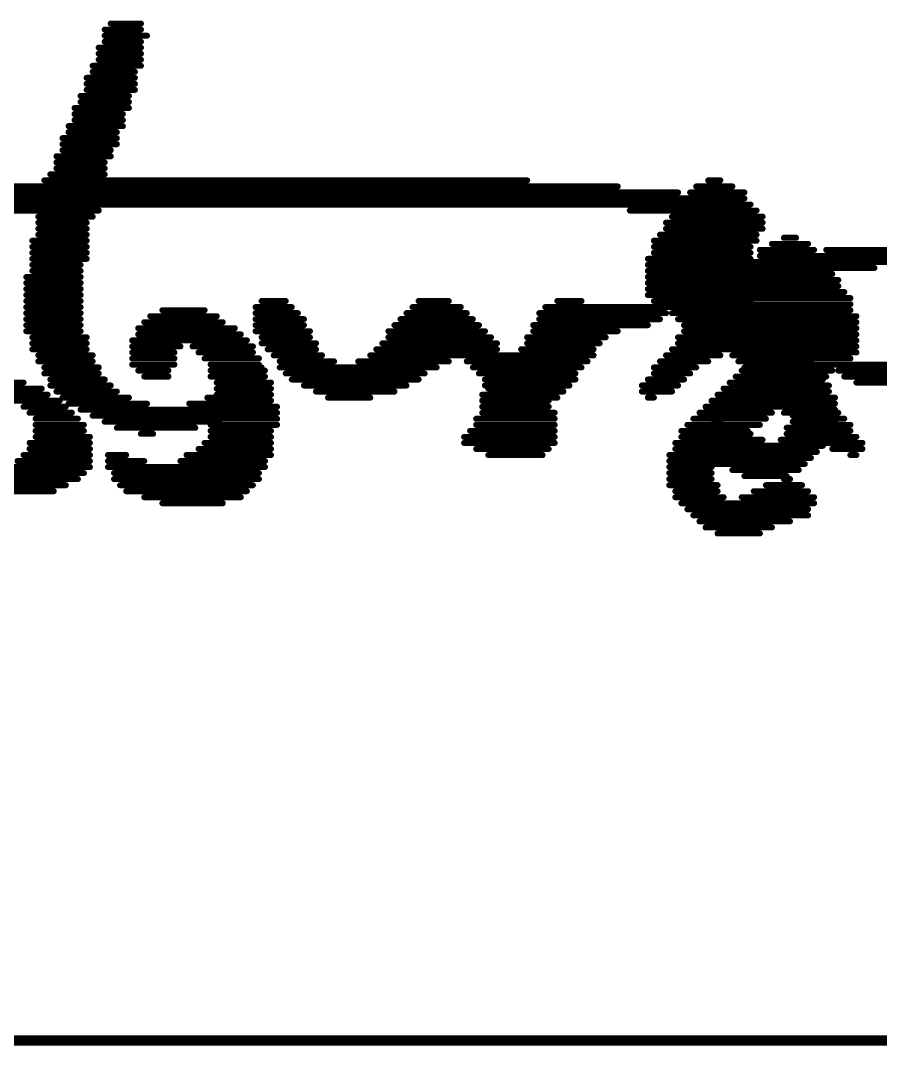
# Model space of a CAD drawing. Extents: x 407 to 769, y 688 to 804.
# Drawn here: x 495.75 to 506.6, y 689.54 to 702.49 of the extents above; entities that cross this region are included whole.
import ezdxf

# ---------------------------------------------------------------- set-up
doc = ezdxf.new("R2010")
doc.units = 0
doc.layers.get('0').update_dxf_attribs({"linetype": 'CONTINUOUS'})
for name, color, linetype in [('BOTTOMSOLDER', 6, 'CONTINUOUS'), ('KEEPOUTLAYER', 6, 'CONTINUOUS'), ('TOPSOLDER', 216, 'CONTINUOUS')]:
    doc.layers.add(name, color=color, linetype=linetype)

# ---------------------------------------------------------------- blocks, each defined once
blk = doc.blocks.new('__396')
at = {"layer": 'TOPSOLDER', "const_width": 0.0762}
for points in [[(-3.837, 2.214), (-3.38, 2.214)], [(-3.761, 2.29), (-3.38, 2.29)], [(-3.837, 2.137), (-3.303, 2.137)], [(-3.837, 2.061), (-3.38, 2.061)], [(-3.913, 1.985), (-3.38, 1.985)], [(-3.913, 1.909), (-3.38, 1.909)], [(-3.913, 1.833), (-3.38, 1.833)], [(-3.989, 1.756), (-3.38, 1.756)], [(-3.989, 1.68), (-3.456, 1.68)], [(-4.065, 1.604), (-3.456, 1.604)], [(-4.065, 1.528), (-3.456, 1.528)], [(-4.065, 1.452), (-3.456, 1.452)], [(-4.142, 1.375), (-3.532, 1.375)], [(-4.142, 1.299), (-3.532, 1.299)], [(-4.218, 1.223), (-3.532, 1.223)], [(-4.218, 1.147), (-3.608, 1.147)], [(-4.218, 1.071), (-3.608, 1.071)], [(-4.294, 0.994), (-3.608, 0.994)], [(-4.294, 0.918), (-3.684, 0.918)], [(-4.37, 0.842), (-3.684, 0.842)], [(-4.37, 0.766), (-3.684, 0.766)], [(-4.446, 0.613), (-3.761, 0.613)], [(-4.37, 0.69), (-3.761, 0.69)], [(-4.446, 0.537), (-3.837, 0.537)], [(-4.523, 0.385), (-3.837, 0.385)], [(-4.446, 0.461), (-3.837, 0.461)], [(-10.39, 0.232), (2.64, 0.232)], [(-4.599, 0.309), (1.497, 0.309)], [(3.631, 0.232), (4.088, 0.232)], [(3.783, 0.309), (3.936, 0.309)], [(-10.314, 0.156), (3.402, 0.156)], [(3.555, 0.156), (4.24, 0.156)], [(-10.009, 0.08), (4.24, 0.08)], [(-9.552, 0.004), (4.317, 0.004)], [(-8.79, -0.072), (-3.913, -0.072)], [(-4.675, -0.149), (-3.989, -0.149)], [(2.793, -0.072), (4.393, -0.072)], [(3.326, -0.149), (4.469, -0.149)], [(-4.675, -0.225), (-4.065, -0.225)], [(3.25, -0.225), (4.469, -0.225)], [(-4.675, -0.301), (-4.065, -0.301)], [(-4.675, -0.377), (-4.065, -0.377)], [(3.174, -0.377), (4.393, -0.377)], [(3.25, -0.301), (4.469, -0.301)], [(-4.751, -0.453), (-4.065, -0.453)], [(-4.751, -0.53), (-4.065, -0.53)], [(3.097, -0.453), (4.393, -0.453)], [(3.097, -0.53), (4.317, -0.53)], [(-4.751, -0.606), (-4.065, -0.606)], [(-4.751, -0.682), (-4.065, -0.682)], [(3.021, -0.682), (4.317, -0.682)], [(3.097, -0.606), (4.317, -0.606)], [(-4.751, -0.758), (-4.142, -0.758)], [(3.021, -0.758), (4.317, -0.758)], [(-4.827, -0.911), (-4.142, -0.911)], [(-4.751, -0.834), (-4.142, -0.834)], [(3.021, -0.834), (4.24, -0.834)], [(3.021, -0.911), (4.24, -0.911)], [(-4.827, -0.987), (-4.142, -0.987)], [(-4.827, -1.063), (-4.142, -1.063)], [(3.021, -0.987), (4.24, -0.987)], [(3.021, -1.063), (4.24, -1.063)], [(-4.827, -1.139), (-4.142, -1.139)], [(3.021, -1.139), (4.24, -1.139)], [(-4.827, -1.215), (-4.142, -1.215)], [(-4.827, -1.292), (-4.142, -1.292)], [(-1.932, -1.292), (-1.475, -1.292)], [(-1.856, -1.215), (-1.551, -1.215)], [(0.049, -1.292), (0.659, -1.292)], [(0.126, -1.215), (0.507, -1.215)], [(1.726, -1.292), (4.393, -1.292)], [(1.878, -1.215), (2.183, -1.215)], [(3.097, -1.215), (4.317, -1.215)], [(-4.827, -1.368), (-4.142, -1.368)], [(-4.827, -1.444), (-4.142, -1.444)], [(-1.932, -1.368), (-1.398, -1.368)], [(-1.932, -1.444), (-1.322, -1.444)], [(-0.103, -1.444), (0.811, -1.444)], [(-0.027, -1.368), (0.735, -1.368)], [(1.65, -1.368), (3.25, -1.368)], [(1.65, -1.444), (3.174, -1.444)], [(3.326, -1.368), (4.469, -1.368)], [(3.402, -1.444), (4.545, -1.444)], [(-4.827, -1.52), (-4.142, -1.52)], [(-1.932, -1.52), (-1.322, -1.52)], [(-0.179, -1.52), (0.888, -1.52)], [(1.573, -1.52), (3.021, -1.52)], [(3.478, -1.52), (4.621, -1.52)], [(-4.827, -1.596), (-4.142, -1.596)], [(-4.751, -1.673), (-4.065, -1.673)], [(-1.932, -1.596), (-1.246, -1.596)], [(-1.856, -1.673), (-1.246, -1.673)], [(-0.255, -1.596), (0.964, -1.596)], [(-0.255, -1.673), (1.04, -1.673)], [(1.497, -1.673), (2.488, -1.673)], [(1.573, -1.596), (2.64, -1.596)], [(3.402, -1.673), (4.774, -1.673)], [(3.478, -1.596), (4.698, -1.596)], [(-4.751, -1.749), (-4.065, -1.749)], [(-4.751, -1.825), (-4.065, -1.825)], [(-1.856, -1.749), (-1.17, -1.749)], [(-1.779, -1.825), (-1.17, -1.825)], [(-0.408, -1.825), (1.116, -1.825)], [(-0.332, -1.749), (1.116, -1.749)], [(1.421, -1.825), (2.335, -1.825)], [(1.497, -1.749), (2.412, -1.749)], [(3.326, -1.825), (4.926, -1.825)], [(3.402, -1.749), (4.85, -1.749)], [(-4.675, -1.901), (-3.989, -1.901)], [(-4.675, -1.977), (-3.989, -1.977)], [(-1.703, -1.901), (-1.094, -1.901)], [(-1.627, -1.977), (-0.941, -1.977)], [(-0.636, -1.977), (0.507, -1.977)], [(-0.484, -1.901), (2.335, -1.901)], [(0.735, -1.977), (2.259, -1.977)], [(3.174, -1.977), (3.783, -1.977)], [(3.25, -1.901), (3.936, -1.901)], [(4.088, -1.901), (5.002, -1.901)], [(4.164, -1.977), (5.079, -1.977)], [(-4.599, -2.054), (-3.913, -2.054)], [(-2.008, -2.054), (-1.856, -2.054)], [(-1.627, -2.054), (0.354, -2.054)], [(0.811, -2.054), (2.183, -2.054)], [(3.097, -2.054), (3.631, -2.054)], [(4.24, -2.054), (5.155, -2.054)], [(-4.599, -2.13), (-3.913, -2.13)], [(-4.523, -2.206), (-3.837, -2.206)], [(-2.16, -2.206), (-1.856, -2.206)], [(-2.084, -2.13), (-1.856, -2.13)], [(-1.551, -2.13), (0.202, -2.13)], [(-1.475, -2.206), (0.126, -2.206)], [(0.888, -2.13), (2.107, -2.13)], [(0.964, -2.206), (2.107, -2.206)], [(3.021, -2.206), (3.478, -2.206)], [(3.097, -2.13), (3.555, -2.13)], [(4.393, -2.13), (5.231, -2.13)], [(4.469, -2.206), (5.231, -2.206)], [(-4.523, -2.282), (-3.761, -2.282)], [(-4.446, -2.358), (-3.684, -2.358)], [(-2.389, -2.358), (-1.932, -2.358)], [(-2.237, -2.282), (-1.856, -2.282)], [(-1.322, -2.282), (-0.027, -2.282)], [(-1.17, -2.358), (-0.179, -2.358)], [(0.964, -2.282), (2.031, -2.282)], [(1.04, -2.358), (1.954, -2.358)], [(2.945, -2.282), (3.402, -2.282)], [(2.945, -2.358), (3.326, -2.358)], [(4.545, -2.282), (5.307, -2.282)], [(4.698, -2.358), (5.307, -2.358)], [(-4.37, -2.435), (-3.532, -2.435)], [(-2.541, -2.435), (-1.932, -2.435)], [(-1.017, -2.435), (-0.484, -2.435)], [(1.116, -2.435), (1.878, -2.435)], [(3.021, -2.435), (3.097, -2.435)], [(4.774, -2.435), (5.383, -2.435)], [(-4.294, -2.511), (-3.303, -2.511)], [(-4.142, -2.587), (-2.16, -2.587)], [(-2.77, -2.511), (-2.008, -2.511)], [(1.269, -2.511), (1.726, -2.511)], [(4.85, -2.511), (5.383, -2.511)], [(4.85, -2.587), (5.383, -2.587)], [(-3.989, -2.663), (-2.237, -2.663)], [(-3.837, -2.739), (-2.389, -2.739)], [(3.859, -2.739), (3.936, -2.739)], [(4.85, -2.663), (5.383, -2.663)], [(4.85, -2.739), (5.383, -2.739)], [(-3.684, -2.816), (-2.694, -2.816)], [(3.707, -2.816), (4.164, -2.816)], [(4.774, -2.816), (5.383, -2.816)], [(-3.38, -2.892), (-3.227, -2.892)], [(3.555, -2.968), (4.469, -2.968)], [(3.631, -2.892), (4.317, -2.892)], [(4.698, -2.968), (5.307, -2.968)], [(4.774, -2.892), (5.307, -2.892)], [(3.555, -3.044), (5.231, -3.044)], [(3.631, -3.12), (5.155, -3.12)], [(3.631, -3.197), (5.079, -3.197)], [(3.859, -3.273), (5.002, -3.273)], [(4.088, -3.349), (4.926, -3.349)], [(4.24, -3.425), (4.774, -3.425)]]:
    blk.add_lwpolyline(points, dxfattribs=at)
at = {"layer": 'TOPSOLDER', "const_width": 0.0381}
for points in [[(-3.856, 2.214, 1), (-3.818, 2.214, 1)], [(-3.78, 2.29, 1), (-3.742, 2.29, 1)], [(-3.399, 2.29, 1), (-3.361, 2.29, 1)], [(-3.399, 2.214, 1), (-3.361, 2.214, 1)], [(-3.856, 2.137, 1), (-3.818, 2.137, 1)], [(-3.856, 2.061, 1), (-3.818, 2.061, 1)], [(-3.399, 2.061, 1), (-3.361, 2.061, 1)], [(-3.322, 2.137, 1), (-3.284, 2.137, 1)], [(-3.932, 1.985, 1), (-3.894, 1.985, 1)], [(-3.932, 1.909, 1), (-3.894, 1.909, 1)], [(-3.399, 1.985, 1), (-3.361, 1.985, 1)], [(-3.399, 1.909, 1), (-3.361, 1.909, 1)], [(-3.932, 1.833, 1), (-3.894, 1.833, 1)], [(-3.399, 1.833, 1), (-3.361, 1.833, 1)], [(-4.008, 1.756, 1), (-3.97, 1.756, 1)], [(-4.008, 1.68, 1), (-3.97, 1.68, 1)], [(-3.475, 1.68, 1), (-3.437, 1.68, 1)], [(-3.399, 1.756, 1), (-3.361, 1.756, 1)], [(-4.084, 1.604, 1), (-4.046, 1.604, 1)], [(-4.084, 1.528, 1), (-4.046, 1.528, 1)], [(-3.475, 1.604, 1), (-3.437, 1.604, 1)], [(-3.475, 1.528, 1), (-3.437, 1.528, 1)], [(-4.084, 1.452, 1), (-4.046, 1.452, 1)], [(-3.475, 1.452, 1), (-3.437, 1.452, 1)], [(-4.161, 1.375, 1), (-4.123, 1.375, 1)], [(-4.161, 1.299, 1), (-4.123, 1.299, 1)], [(-3.551, 1.375, 1), (-3.513, 1.375, 1)], [(-3.551, 1.299, 1), (-3.513, 1.299, 1)], [(-4.237, 1.223, 1), (-4.199, 1.223, 1)], [(-4.237, 1.147, 1), (-4.199, 1.147, 1)], [(-3.627, 1.147, 1), (-3.589, 1.147, 1)], [(-3.551, 1.223, 1), (-3.513, 1.223, 1)], [(-4.237, 1.071, 1), (-4.199, 1.071, 1)], [(-3.627, 1.071, 1), (-3.589, 1.071, 1)], [(-4.313, 0.994, 1), (-4.275, 0.994, 1)], [(-4.313, 0.918, 1), (-4.275, 0.918, 1)], [(-3.703, 0.918, 1), (-3.665, 0.918, 1)], [(-3.627, 0.994, 1), (-3.589, 0.994, 1)], [(-4.389, 0.842, 1), (-4.351, 0.842, 1)], [(-4.389, 0.766, 1), (-4.351, 0.766, 1)], [(-3.703, 0.842, 1), (-3.665, 0.842, 1)], [(-3.703, 0.766, 1), (-3.665, 0.766, 1)], [(-4.465, 0.613, 1), (-4.427, 0.613, 1)], [(-4.389, 0.69, 1), (-4.351, 0.69, 1)], [(-3.78, 0.69, 1), (-3.742, 0.69, 1)], [(-3.78, 0.613, 1), (-3.742, 0.613, 1)], [(-4.465, 0.537, 1), (-4.427, 0.537, 1)], [(-3.856, 0.537, 1), (-3.818, 0.537, 1)], [(-4.542, 0.385, 1), (-4.504, 0.385, 1)], [(-4.465, 0.461, 1), (-4.427, 0.461, 1)], [(-3.856, 0.461, 1), (-3.818, 0.461, 1)], [(-3.856, 0.385, 1), (-3.818, 0.385, 1)], [(-4.618, 0.309, 1), (-4.58, 0.309, 1)], [(1.478, 0.309, 1), (1.516, 0.309, 1)], [(2.621, 0.232, 1), (2.659, 0.232, 1)], [(3.612, 0.232, 1), (3.65, 0.232, 1)], [(3.764, 0.309, 1), (3.802, 0.309, 1)], [(3.917, 0.309, 1), (3.955, 0.309, 1)], [(4.069, 0.232, 1), (4.107, 0.232, 1)], [(3.383, 0.156, 1), (3.421, 0.156, 1)], [(3.536, 0.156, 1), (3.574, 0.156, 1)], [(4.221, 0.156, 1), (4.259, 0.156, 1)], [(4.221, 0.08, 1), (4.259, 0.08, 1)], [(4.298, 0.004, 1), (4.336, 0.004, 1)], [(-4.694, -0.149, 1), (-4.656, -0.149, 1)], [(-4.008, -0.149, 1), (-3.97, -0.149, 1)], [(-3.932, -0.072, 1), (-3.894, -0.072, 1)], [(2.774, -0.072, 1), (2.812, -0.072, 1)], [(3.307, -0.149, 1), (3.345, -0.149, 1)], [(4.374, -0.072, 1), (4.412, -0.072, 1)], [(4.45, -0.149, 1), (4.488, -0.149, 1)], [(-4.694, -0.225, 1), (-4.656, -0.225, 1)], [(-4.084, -0.225, 1), (-4.046, -0.225, 1)], [(3.231, -0.225, 1), (3.269, -0.225, 1)], [(4.45, -0.225, 1), (4.488, -0.225, 1)], [(-4.694, -0.301, 1), (-4.656, -0.301, 1)], [(-4.694, -0.377, 1), (-4.656, -0.377, 1)], [(-4.084, -0.301, 1), (-4.046, -0.301, 1)], [(-4.084, -0.377, 1), (-4.046, -0.377, 1)], [(3.155, -0.377, 1), (3.193, -0.377, 1)], [(3.231, -0.301, 1), (3.269, -0.301, 1)], [(4.374, -0.377, 1), (4.412, -0.377, 1)], [(4.45, -0.301, 1), (4.488, -0.301, 1)], [(-4.77, -0.453, 1), (-4.732, -0.453, 1)], [(-4.77, -0.53, 1), (-4.732, -0.53, 1)], [(-4.084, -0.453, 1), (-4.046, -0.453, 1)], [(-4.084, -0.53, 1), (-4.046, -0.53, 1)], [(3.078, -0.453, 1), (3.116, -0.453, 1)], [(3.078, -0.53, 1), (3.116, -0.53, 1)], [(4.298, -0.53, 1), (4.336, -0.53, 1)], [(4.374, -0.453, 1), (4.412, -0.453, 1)], [(-4.77, -0.606, 1), (-4.732, -0.606, 1)], [(-4.77, -0.682, 1), (-4.732, -0.682, 1)], [(-4.084, -0.606, 1), (-4.046, -0.606, 1)], [(-4.084, -0.682, 1), (-4.046, -0.682, 1)], [(3.002, -0.682, 1), (3.04, -0.682, 1)], [(3.078, -0.606, 1), (3.116, -0.606, 1)], [(4.298, -0.606, 1), (4.336, -0.606, 1)], [(4.298, -0.682, 1), (4.336, -0.682, 1)], [(-4.77, -0.758, 1), (-4.732, -0.758, 1)], [(-4.161, -0.758, 1), (-4.123, -0.758, 1)], [(3.002, -0.758, 1), (3.04, -0.758, 1)], [(4.298, -0.758, 1), (4.336, -0.758, 1)], [(-4.846, -0.911, 1), (-4.808, -0.911, 1)], [(-4.77, -0.834, 1), (-4.732, -0.834, 1)], [(-4.161, -0.834, 1), (-4.123, -0.834, 1)], [(-4.161, -0.911, 1), (-4.123, -0.911, 1)], [(3.002, -0.834, 1), (3.04, -0.834, 1)], [(3.002, -0.911, 1), (3.04, -0.911, 1)], [(4.221, -0.834, 1), (4.259, -0.834, 1)], [(4.221, -0.911, 1), (4.259, -0.911, 1)], [(-4.846, -0.987, 1), (-4.808, -0.987, 1)], [(-4.846, -1.063, 1), (-4.808, -1.063, 1)], [(-4.161, -0.987, 1), (-4.123, -0.987, 1)], [(-4.161, -1.063, 1), (-4.123, -1.063, 1)], [(3.002, -0.987, 1), (3.04, -0.987, 1)], [(3.002, -1.063, 1), (3.04, -1.063, 1)], [(4.221, -0.987, 1), (4.259, -0.987, 1)], [(4.221, -1.063, 1), (4.259, -1.063, 1)], [(-4.846, -1.139, 1), (-4.808, -1.139, 1)], [(-4.161, -1.139, 1), (-4.123, -1.139, 1)], [(3.002, -1.139, 1), (3.04, -1.139, 1)], [(4.221, -1.139, 1), (4.259, -1.139, 1)], [(-4.846, -1.215, 1), (-4.808, -1.215, 1)], [(-4.846, -1.292, 1), (-4.808, -1.292, 1)], [(-4.161, -1.215, 1), (-4.123, -1.215, 1)], [(-4.161, -1.292, 1), (-4.123, -1.292, 1)], [(-1.951, -1.292, 1), (-1.913, -1.292, 1)], [(-1.875, -1.215, 1), (-1.837, -1.215, 1)], [(-1.57, -1.215, 1), (-1.532, -1.215, 1)], [(-1.494, -1.292, 1), (-1.456, -1.292, 1)], [(0.03, -1.292, 1), (0.068, -1.292, 1)], [(0.107, -1.215, 1), (0.145, -1.215, 1)], [(0.488, -1.215, 1), (0.526, -1.215, 1)], [(0.64, -1.292, 1), (0.678, -1.292, 1)], [(1.707, -1.292, 1), (1.745, -1.292, 1)], [(1.859, -1.215, 1), (1.897, -1.215, 1)], [(2.164, -1.215, 1), (2.202, -1.215, 1)], [(3.078, -1.215, 1), (3.116, -1.215, 1)], [(4.298, -1.215, 1), (4.336, -1.215, 1)], [(4.374, -1.292, 1), (4.412, -1.292, 1)], [(-4.846, -1.368, 1), (-4.808, -1.368, 1)], [(-4.846, -1.444, 1), (-4.808, -1.444, 1)], [(-4.161, -1.368, 1), (-4.123, -1.368, 1)], [(-4.161, -1.444, 1), (-4.123, -1.444, 1)], [(-1.951, -1.368, 1), (-1.913, -1.368, 1)], [(-1.951, -1.444, 1), (-1.913, -1.444, 1)], [(-1.417, -1.368, 1), (-1.379, -1.368, 1)], [(-1.341, -1.444, 1), (-1.303, -1.444, 1)], [(-0.122, -1.444, 1), (-0.084, -1.444, 1)], [(-0.046, -1.368, 1), (-0.008, -1.368, 1)], [(0.716, -1.368, 1), (0.754, -1.368, 1)], [(0.792, -1.444, 1), (0.83, -1.444, 1)], [(1.631, -1.368, 1), (1.669, -1.368, 1)], [(1.631, -1.444, 1), (1.669, -1.444, 1)], [(3.155, -1.444, 1), (3.193, -1.444, 1)], [(3.231, -1.368, 1), (3.269, -1.368, 1)], [(3.307, -1.368, 1), (3.345, -1.368, 1)], [(3.383, -1.444, 1), (3.421, -1.444, 1)], [(4.45, -1.368, 1), (4.488, -1.368, 1)], [(4.526, -1.444, 1), (4.564, -1.444, 1)], [(-4.846, -1.52, 1), (-4.808, -1.52, 1)], [(-4.161, -1.52, 1), (-4.123, -1.52, 1)], [(-1.951, -1.52, 1), (-1.913, -1.52, 1)], [(-1.341, -1.52, 1), (-1.303, -1.52, 1)], [(-0.198, -1.52, 1), (-0.16, -1.52, 1)], [(0.869, -1.52, 1), (0.907, -1.52, 1)], [(1.554, -1.52, 1), (1.592, -1.52, 1)], [(3.002, -1.52, 1), (3.04, -1.52, 1)], [(3.459, -1.52, 1), (3.497, -1.52, 1)], [(4.602, -1.52, 1), (4.64, -1.52, 1)], [(-4.846, -1.596, 1), (-4.808, -1.596, 1)], [(-4.77, -1.673, 1), (-4.732, -1.673, 1)], [(-4.161, -1.596, 1), (-4.123, -1.596, 1)], [(-4.084, -1.673, 1), (-4.046, -1.673, 1)], [(-1.951, -1.596, 1), (-1.913, -1.596, 1)], [(-1.875, -1.673, 1), (-1.837, -1.673, 1)], [(-1.265, -1.596, 1), (-1.227, -1.596, 1)], [(-1.265, -1.673, 1), (-1.227, -1.673, 1)], [(-0.274, -1.596, 1), (-0.236, -1.596, 1)], [(-0.274, -1.673, 1), (-0.236, -1.673, 1)], [(0.945, -1.596, 1), (0.983, -1.596, 1)], [(1.021, -1.673, 1), (1.059, -1.673, 1)], [(1.478, -1.673, 1), (1.516, -1.673, 1)], [(1.554, -1.596, 1), (1.592, -1.596, 1)], [(2.469, -1.673, 1), (2.507, -1.673, 1)], [(2.621, -1.596, 1), (2.659, -1.596, 1)], [(3.383, -1.673, 1), (3.421, -1.673, 1)], [(3.459, -1.596, 1), (3.497, -1.596, 1)], [(4.679, -1.596, 1), (4.717, -1.596, 1)], [(4.755, -1.673, 1), (4.793, -1.673, 1)], [(-4.77, -1.749, 1), (-4.732, -1.749, 1)], [(-4.77, -1.825, 1), (-4.732, -1.825, 1)], [(-4.084, -1.749, 1), (-4.046, -1.749, 1)], [(-4.084, -1.825, 1), (-4.046, -1.825, 1)], [(-1.875, -1.749, 1), (-1.837, -1.749, 1)], [(-1.798, -1.825, 1), (-1.76, -1.825, 1)], [(-1.189, -1.749, 1), (-1.151, -1.749, 1)], [(-1.189, -1.825, 1), (-1.151, -1.825, 1)], [(-0.427, -1.825, 1), (-0.389, -1.825, 1)], [(-0.351, -1.749, 1), (-0.313, -1.749, 1)], [(1.097, -1.749, 1), (1.135, -1.749, 1)], [(1.097, -1.825, 1), (1.135, -1.825, 1)], [(1.402, -1.825, 1), (1.44, -1.825, 1)], [(1.478, -1.749, 1), (1.516, -1.749, 1)], [(2.316, -1.825, 1), (2.354, -1.825, 1)], [(2.393, -1.749, 1), (2.431, -1.749, 1)], [(3.307, -1.825, 1), (3.345, -1.825, 1)], [(3.383, -1.749, 1), (3.421, -1.749, 1)], [(4.831, -1.749, 1), (4.869, -1.749, 1)], [(4.907, -1.825, 1), (4.945, -1.825, 1)], [(-4.694, -1.901, 1), (-4.656, -1.901, 1)], [(-4.694, -1.977, 1), (-4.656, -1.977, 1)], [(-4.008, -1.901, 1), (-3.97, -1.901, 1)], [(-4.008, -1.977, 1), (-3.97, -1.977, 1)], [(-1.722, -1.901, 1), (-1.684, -1.901, 1)], [(-1.646, -1.977, 1), (-1.608, -1.977, 1)], [(-1.113, -1.901, 1), (-1.075, -1.901, 1)], [(-0.96, -1.977, 1), (-0.922, -1.977, 1)], [(-0.655, -1.977, 1), (-0.617, -1.977, 1)], [(-0.503, -1.901, 1), (-0.465, -1.901, 1)], [(0.488, -1.977, 1), (0.526, -1.977, 1)], [(0.716, -1.977, 1), (0.754, -1.977, 1)], [(2.24, -1.977, 1), (2.278, -1.977, 1)], [(2.316, -1.901, 1), (2.354, -1.901, 1)], [(3.155, -1.977, 1), (3.193, -1.977, 1)], [(3.231, -1.901, 1), (3.269, -1.901, 1)], [(3.764, -1.977, 1), (3.802, -1.977, 1)], [(3.917, -1.901, 1), (3.955, -1.901, 1)], [(4.069, -1.901, 1), (4.107, -1.901, 1)], [(4.145, -1.977, 1), (4.183, -1.977, 1)], [(4.983, -1.901, 1), (5.021, -1.901, 1)], [(5.06, -1.977, 1), (5.098, -1.977, 1)], [(-4.618, -2.054, 1), (-4.58, -2.054, 1)], [(-3.932, -2.054, 1), (-3.894, -2.054, 1)], [(-2.027, -2.054, 1), (-1.989, -2.054, 1)], [(-1.875, -2.054, 1), (-1.837, -2.054, 1)], [(-1.646, -2.054, 1), (-1.608, -2.054, 1)], [(0.335, -2.054, 1), (0.373, -2.054, 1)], [(0.792, -2.054, 1), (0.83, -2.054, 1)], [(2.164, -2.054, 1), (2.202, -2.054, 1)], [(3.078, -2.054, 1), (3.116, -2.054, 1)], [(3.612, -2.054, 1), (3.65, -2.054, 1)], [(4.221, -2.054, 1), (4.259, -2.054, 1)], [(5.136, -2.054, 1), (5.174, -2.054, 1)], [(-4.618, -2.13, 1), (-4.58, -2.13, 1)], [(-4.542, -2.206, 1), (-4.504, -2.206, 1)], [(-3.932, -2.13, 1), (-3.894, -2.13, 1)], [(-3.856, -2.206, 1), (-3.818, -2.206, 1)], [(-2.179, -2.206, 1), (-2.141, -2.206, 1)], [(-2.103, -2.13, 1), (-2.065, -2.13, 1)], [(-1.875, -2.13, 1), (-1.837, -2.13, 1)], [(-1.875, -2.206, 1), (-1.837, -2.206, 1)], [(-1.57, -2.13, 1), (-1.532, -2.13, 1)], [(-1.494, -2.206, 1), (-1.456, -2.206, 1)], [(0.107, -2.206, 1), (0.145, -2.206, 1)], [(0.183, -2.13, 1), (0.221, -2.13, 1)], [(0.869, -2.13, 1), (0.907, -2.13, 1)], [(0.945, -2.206, 1), (0.983, -2.206, 1)], [(2.088, -2.13, 1), (2.126, -2.13, 1)], [(2.088, -2.206, 1), (2.126, -2.206, 1)], [(3.002, -2.206, 1), (3.04, -2.206, 1)], [(3.078, -2.13, 1), (3.116, -2.13, 1)], [(3.459, -2.206, 1), (3.497, -2.206, 1)], [(3.536, -2.13, 1), (3.574, -2.13, 1)], [(4.374, -2.13, 1), (4.412, -2.13, 1)], [(4.45, -2.206, 1), (4.488, -2.206, 1)], [(5.212, -2.13, 1), (5.25, -2.13, 1)], [(5.212, -2.206, 1), (5.25, -2.206, 1)], [(-4.542, -2.282, 1), (-4.504, -2.282, 1)], [(-4.465, -2.358, 1), (-4.427, -2.358, 1)], [(-3.78, -2.282, 1), (-3.742, -2.282, 1)], [(-3.703, -2.358, 1), (-3.665, -2.358, 1)], [(-2.408, -2.358, 1), (-2.37, -2.358, 1)], [(-2.256, -2.282, 1), (-2.218, -2.282, 1)], [(-1.951, -2.358, 1), (-1.913, -2.358, 1)], [(-1.875, -2.282, 1), (-1.837, -2.282, 1)], [(-1.341, -2.282, 1), (-1.303, -2.282, 1)], [(-1.189, -2.358, 1), (-1.151, -2.358, 1)], [(-0.198, -2.358, 1), (-0.16, -2.358, 1)], [(-0.046, -2.282, 1), (-0.008, -2.282, 1)], [(0.945, -2.282, 1), (0.983, -2.282, 1)], [(1.021, -2.358, 1), (1.059, -2.358, 1)], [(1.935, -2.358, 1), (1.973, -2.358, 1)], [(2.012, -2.282, 1), (2.05, -2.282, 1)], [(2.926, -2.282, 1), (2.964, -2.282, 1)], [(2.926, -2.358, 1), (2.964, -2.358, 1)], [(3.307, -2.358, 1), (3.345, -2.358, 1)], [(3.383, -2.282, 1), (3.421, -2.282, 1)], [(4.526, -2.282, 1), (4.564, -2.282, 1)], [(4.679, -2.358, 1), (4.717, -2.358, 1)], [(5.288, -2.282, 1), (5.326, -2.282, 1)], [(5.288, -2.358, 1), (5.326, -2.358, 1)], [(-4.389, -2.435, 1), (-4.351, -2.435, 1)], [(-3.551, -2.435, 1), (-3.513, -2.435, 1)], [(-2.56, -2.435, 1), (-2.522, -2.435, 1)], [(-1.951, -2.435, 1), (-1.913, -2.435, 1)], [(-1.036, -2.435, 1), (-0.998, -2.435, 1)], [(-0.503, -2.435, 1), (-0.465, -2.435, 1)], [(1.097, -2.435, 1), (1.135, -2.435, 1)], [(1.859, -2.435, 1), (1.897, -2.435, 1)], [(3.002, -2.435, 1), (3.04, -2.435, 1)], [(3.078, -2.435, 1), (3.116, -2.435, 1)], [(4.755, -2.435, 1), (4.793, -2.435, 1)], [(5.364, -2.435, 1), (5.402, -2.435, 1)], [(-4.313, -2.511, 1), (-4.275, -2.511, 1)], [(-4.161, -2.587, 1), (-4.123, -2.587, 1)], [(-3.322, -2.511, 1), (-3.284, -2.511, 1)], [(-2.789, -2.511, 1), (-2.751, -2.511, 1)], [(-2.179, -2.587, 1), (-2.141, -2.587, 1)], [(-2.027, -2.511, 1), (-1.989, -2.511, 1)], [(1.25, -2.511, 1), (1.288, -2.511, 1)], [(1.707, -2.511, 1), (1.745, -2.511, 1)], [(4.831, -2.511, 1), (4.869, -2.511, 1)], [(4.831, -2.587, 1), (4.869, -2.587, 1)], [(5.364, -2.511, 1), (5.402, -2.511, 1)], [(5.364, -2.587, 1), (5.402, -2.587, 1)], [(-4.008, -2.663, 1), (-3.97, -2.663, 1)], [(-3.856, -2.739, 1), (-3.818, -2.739, 1)], [(-2.408, -2.739, 1), (-2.37, -2.739, 1)], [(-2.256, -2.663, 1), (-2.218, -2.663, 1)], [(3.84, -2.739, 1), (3.878, -2.739, 1)], [(3.917, -2.739, 1), (3.955, -2.739, 1)], [(4.831, -2.663, 1), (4.869, -2.663, 1)], [(4.831, -2.739, 1), (4.869, -2.739, 1)], [(5.364, -2.663, 1), (5.402, -2.663, 1)], [(5.364, -2.739, 1), (5.402, -2.739, 1)], [(-3.703, -2.816, 1), (-3.665, -2.816, 1)], [(-2.713, -2.816, 1), (-2.675, -2.816, 1)], [(3.688, -2.816, 1), (3.726, -2.816, 1)], [(4.145, -2.816, 1), (4.183, -2.816, 1)], [(4.755, -2.816, 1), (4.793, -2.816, 1)], [(5.364, -2.816, 1), (5.402, -2.816, 1)], [(-3.399, -2.892, 1), (-3.361, -2.892, 1)], [(-3.246, -2.892, 1), (-3.208, -2.892, 1)], [(3.536, -2.968, 1), (3.574, -2.968, 1)], [(3.612, -2.892, 1), (3.65, -2.892, 1)], [(4.298, -2.892, 1), (4.336, -2.892, 1)], [(4.45, -2.968, 1), (4.488, -2.968, 1)], [(4.679, -2.968, 1), (4.717, -2.968, 1)], [(4.755, -2.892, 1), (4.793, -2.892, 1)], [(5.288, -2.892, 1), (5.326, -2.892, 1)], [(5.288, -2.968, 1), (5.326, -2.968, 1)], [(3.536, -3.044, 1), (3.574, -3.044, 1)], [(3.612, -3.12, 1), (3.65, -3.12, 1)], [(5.136, -3.12, 1), (5.174, -3.12, 1)], [(5.212, -3.044, 1), (5.25, -3.044, 1)], [(3.612, -3.197, 1), (3.65, -3.197, 1)], [(3.84, -3.273, 1), (3.878, -3.273, 1)], [(4.983, -3.273, 1), (5.021, -3.273, 1)], [(5.06, -3.197, 1), (5.098, -3.197, 1)], [(4.069, -3.349, 1), (4.107, -3.349, 1)], [(4.907, -3.349, 1), (4.945, -3.349, 1)], [(4.221, -3.425, 1), (4.259, -3.425, 1)], [(4.755, -3.425, 1), (4.793, -3.425, 1)]]:
    blk.add_lwpolyline(points, format="xyb", close=True, dxfattribs=at)
blk = doc.blocks.new('__B_397')
at = {"layer": 'BOTTOMSOLDER', "const_width": 0.0762}
for points in [[(4.926, 3.349), (4.088, 3.349)], [(4.774, 3.425), (4.24, 3.425)], [(5.002, 3.273), (3.859, 3.273)], [(5.079, 3.197), (3.631, 3.197)], [(5.155, 3.12), (3.631, 3.12)], [(5.231, 3.044), (3.555, 3.044)], [(4.469, 2.968), (3.555, 2.968)], [(5.307, 2.968), (4.698, 2.968)], [(12.013, 2.968), (10.794, 2.968)], [(11.784, 3.044), (11.022, 3.044)], [(4.317, 2.892), (3.631, 2.892)], [(4.164, 2.816), (3.707, 2.816)], [(5.307, 2.892), (4.774, 2.892)], [(5.383, 2.816), (4.774, 2.816)], [(12.318, 2.816), (10.641, 2.816)], [(12.241, 2.892), (10.717, 2.892)], [(14.07, 2.816), (13.003, 2.816)], [(13.765, 2.892), (13.156, 2.892)], [(3.936, 2.739), (3.859, 2.739)], [(5.383, 2.739), (4.85, 2.739)], [(12.394, 2.739), (10.565, 2.739)], [(14.223, 2.739), (12.851, 2.739)], [(5.383, 2.663), (4.85, 2.663)], [(5.383, 2.587), (4.85, 2.587)], [(12.47, 2.587), (10.489, 2.587)], [(12.394, 2.663), (10.565, 2.663)], [(14.527, 2.587), (12.699, 2.587)], [(14.375, 2.663), (12.775, 2.663)], [(3.097, 2.435), (3.021, 2.435)], [(5.383, 2.435), (4.774, 2.435)], [(5.383, 2.511), (4.85, 2.511)], [(7.669, 2.435), (6.984, 2.435)], [(11.479, 2.435), (10.413, 2.435)], [(11.556, 2.511), (10.489, 2.511)], [(12.47, 2.511), (12.013, 2.511)], [(12.47, 2.435), (12.241, 2.435)], [(13.613, 2.511), (12.699, 2.511)], [(13.537, 2.435), (12.699, 2.435)], [(3.326, 2.358), (2.945, 2.358)], [(5.307, 2.358), (4.698, 2.358)], [(7.822, 2.358), (6.907, 2.358)], [(11.327, 2.358), (10.413, 2.358)], [(13.461, 2.358), (12.699, 2.358)], [(3.402, 2.282), (2.945, 2.282)], [(3.478, 2.206), (3.021, 2.206)], [(5.231, 2.206), (4.469, 2.206)], [(5.307, 2.282), (4.545, 2.282)], [(7.974, 2.282), (6.831, 2.282)], [(7.974, 2.206), (6.831, 2.206)], [(11.251, 2.282), (10.413, 2.282)], [(11.175, 2.206), (10.413, 2.206)], [(13.461, 2.282), (12.699, 2.282)], [(13.384, 2.206), (12.699, 2.206)], [(3.555, 2.13), (3.097, 2.13)], [(3.631, 2.054), (3.097, 2.054)], [(5.155, 2.054), (4.24, 2.054)], [(5.231, 2.13), (4.393, 2.13)], [(7.898, 2.13), (6.831, 2.13)], [(7.822, 2.054), (6.831, 2.054)], [(11.175, 2.054), (10.336, 2.054)], [(11.175, 2.13), (10.413, 2.13)], [(13.384, 2.13), (12.775, 2.13)], [(13.384, 2.054), (12.775, 2.054)], [(3.783, 1.977), (3.174, 1.977)], [(5.079, 1.977), (4.164, 1.977)], [(7.822, 1.977), (6.831, 1.977)], [(11.098, 1.977), (10.336, 1.977)], [(13.384, 1.977), (12.851, 1.977)], [(3.936, 1.901), (3.25, 1.901)], [(4.926, 1.825), (3.326, 1.825)], [(5.002, 1.901), (4.088, 1.901)], [(7.746, 1.901), (6.831, 1.901)], [(7.746, 1.825), (6.907, 1.825)], [(11.098, 1.901), (10.336, 1.901)], [(11.098, 1.825), (10.336, 1.825)], [(13.461, 1.901), (12.927, 1.901)], [(13.537, 1.825), (13.003, 1.825)], [(4.85, 1.749), (3.402, 1.749)], [(4.774, 1.673), (3.402, 1.673)], [(7.746, 1.749), (6.907, 1.749)], [(7.746, 1.673), (6.984, 1.673)], [(11.098, 1.749), (10.413, 1.749)], [(11.098, 1.673), (10.413, 1.673)], [(14.985, 1.749), (13.08, 1.749)], [(14.908, 1.673), (13.232, 1.673)], [(3.021, 1.52), (1.573, 1.52)], [(4.698, 1.596), (3.478, 1.596)], [(4.621, 1.52), (3.478, 1.52)], [(7.669, 1.596), (7.06, 1.596)], [(7.669, 1.52), (7.06, 1.52)], [(11.098, 1.596), (10.413, 1.596)], [(11.098, 1.52), (10.413, 1.52)], [(14.908, 1.596), (13.308, 1.596)], [(14.832, 1.52), (13.537, 1.52)], [(3.174, 1.444), (1.65, 1.444)], [(4.545, 1.444), (3.402, 1.444)], [(7.669, 1.444), (7.212, 1.444)], [(11.175, 1.444), (10.489, 1.444)], [(12.013, 1.444), (11.708, 1.444)], [(3.25, 1.368), (1.65, 1.368)], [(4.393, 1.292), (1.726, 1.292)], [(4.469, 1.368), (3.326, 1.368)], [(7.669, 1.368), (7.288, 1.368)], [(7.593, 1.292), (7.517, 1.292)], [(11.175, 1.368), (10.489, 1.368)], [(11.175, 1.292), (10.565, 1.292)], [(12.165, 1.292), (11.632, 1.292)], [(12.089, 1.368), (11.708, 1.368)], [(4.24, 1.139), (3.021, 1.139)], [(4.317, 1.215), (3.097, 1.215)], [(11.251, 1.215), (10.565, 1.215)], [(11.327, 1.139), (10.641, 1.139)], [(12.165, 1.215), (11.632, 1.215)], [(12.165, 1.139), (11.632, 1.139)], [(4.24, 1.063), (3.021, 1.063)], [(11.403, 1.063), (10.641, 1.063)], [(12.165, 1.063), (11.556, 1.063)], [(4.24, 0.987), (3.021, 0.987)], [(4.24, 0.911), (3.021, 0.911)], [(12.165, 0.987), (10.717, 0.987)], [(12.089, 0.911), (10.794, 0.911)], [(4.24, 0.834), (3.021, 0.834)], [(4.317, 0.758), (3.021, 0.758)], [(12.089, 0.834), (10.87, 0.834)], [(12.013, 0.758), (11.022, 0.758)], [(4.317, 0.682), (3.021, 0.682)], [(11.937, 0.682), (11.098, 0.682)], [(4.317, 0.606), (3.097, 0.606)], [(4.317, 0.53), (3.097, 0.53)], [(11.784, 0.606), (11.251, 0.606)], [(4.393, 0.453), (3.097, 0.453)], [(4.393, 0.377), (3.174, 0.377)], [(4.469, 0.301), (3.25, 0.301)], [(4.469, 0.225), (3.25, 0.225)], [(4.469, 0.149), (3.326, 0.149)], [(4.317, -0.004), (-9.552, -0.004)], [(4.393, 0.072), (2.793, 0.072)], [(3.402, -0.156), (-10.314, -0.156)], [(4.24, -0.08), (-10.009, -0.08)], [(4.24, -0.156), (3.555, -0.156)], [(4.088, -0.232), (3.631, -0.232)], [(3.936, -0.309), (3.783, -0.309)]]:
    blk.add_lwpolyline(points, dxfattribs=at)
at = {"layer": 'BOTTOMSOLDER', "const_width": 0.0381}
for points in [[(4.069, 3.349, 1), (4.107, 3.349, 1)], [(4.221, 3.425, 1), (4.259, 3.425, 1)], [(4.755, 3.425, 1), (4.793, 3.425, 1)], [(4.907, 3.349, 1), (4.945, 3.349, 1)], [(3.84, 3.273, 1), (3.878, 3.273, 1)], [(4.983, 3.273, 1), (5.021, 3.273, 1)], [(3.612, 3.197, 1), (3.65, 3.197, 1)], [(3.612, 3.12, 1), (3.65, 3.12, 1)], [(5.06, 3.197, 1), (5.098, 3.197, 1)], [(5.136, 3.12, 1), (5.174, 3.12, 1)], [(3.536, 3.044, 1), (3.574, 3.044, 1)], [(3.536, 2.968, 1), (3.574, 2.968, 1)], [(4.45, 2.968, 1), (4.488, 2.968, 1)], [(4.679, 2.968, 1), (4.717, 2.968, 1)], [(5.212, 3.044, 1), (5.25, 3.044, 1)], [(5.288, 2.968, 1), (5.326, 2.968, 1)], [(10.775, 2.968, 1), (10.813, 2.968, 1)], [(11.003, 3.044, 1), (11.041, 3.044, 1)], [(11.765, 3.044, 1), (11.803, 3.044, 1)], [(11.994, 2.968, 1), (12.032, 2.968, 1)], [(3.612, 2.892, 1), (3.65, 2.892, 1)], [(3.688, 2.816, 1), (3.726, 2.816, 1)], [(4.145, 2.816, 1), (4.183, 2.816, 1)], [(4.298, 2.892, 1), (4.336, 2.892, 1)], [(4.755, 2.892, 1), (4.793, 2.892, 1)], [(4.755, 2.816, 1), (4.793, 2.816, 1)], [(5.288, 2.892, 1), (5.326, 2.892, 1)], [(5.364, 2.816, 1), (5.402, 2.816, 1)], [(10.622, 2.816, 1), (10.66, 2.816, 1)], [(10.698, 2.892, 1), (10.736, 2.892, 1)], [(12.222, 2.892, 1), (12.26, 2.892, 1)], [(12.299, 2.816, 1), (12.337, 2.816, 1)], [(12.984, 2.816, 1), (13.022, 2.816, 1)], [(13.137, 2.892, 1), (13.175, 2.892, 1)], [(3.84, 2.739, 1), (3.878, 2.739, 1)], [(3.917, 2.739, 1), (3.955, 2.739, 1)], [(4.831, 2.739, 1), (4.869, 2.739, 1)], [(5.364, 2.739, 1), (5.402, 2.739, 1)], [(10.546, 2.739, 1), (10.584, 2.739, 1)], [(12.375, 2.739, 1), (12.413, 2.739, 1)], [(12.832, 2.739, 1), (12.87, 2.739, 1)], [(4.831, 2.663, 1), (4.869, 2.663, 1)], [(4.831, 2.587, 1), (4.869, 2.587, 1)], [(5.364, 2.663, 1), (5.402, 2.663, 1)], [(5.364, 2.587, 1), (5.402, 2.587, 1)], [(10.47, 2.587, 1), (10.508, 2.587, 1)], [(10.546, 2.663, 1), (10.584, 2.663, 1)], [(12.375, 2.663, 1), (12.413, 2.663, 1)], [(12.451, 2.587, 1), (12.489, 2.587, 1)], [(12.68, 2.587, 1), (12.718, 2.587, 1)], [(12.756, 2.663, 1), (12.794, 2.663, 1)], [(3.002, 2.435, 1), (3.04, 2.435, 1)], [(3.078, 2.435, 1), (3.116, 2.435, 1)], [(4.755, 2.435, 1), (4.793, 2.435, 1)], [(4.831, 2.511, 1), (4.869, 2.511, 1)], [(5.364, 2.511, 1), (5.402, 2.511, 1)], [(5.364, 2.435, 1), (5.402, 2.435, 1)], [(6.965, 2.435, 1), (7.003, 2.435, 1)], [(7.65, 2.435, 1), (7.688, 2.435, 1)], [(10.394, 2.435, 1), (10.432, 2.435, 1)], [(10.47, 2.511, 1), (10.508, 2.511, 1)], [(11.46, 2.435, 1), (11.498, 2.435, 1)], [(11.537, 2.511, 1), (11.575, 2.511, 1)], [(11.994, 2.511, 1), (12.032, 2.511, 1)], [(12.222, 2.435, 1), (12.26, 2.435, 1)], [(12.451, 2.511, 1), (12.489, 2.511, 1)], [(12.451, 2.435, 1), (12.489, 2.435, 1)], [(12.68, 2.511, 1), (12.718, 2.511, 1)], [(12.68, 2.435, 1), (12.718, 2.435, 1)], [(13.518, 2.435, 1), (13.556, 2.435, 1)], [(13.594, 2.511, 1), (13.632, 2.511, 1)], [(2.926, 2.358, 1), (2.964, 2.358, 1)], [(3.307, 2.358, 1), (3.345, 2.358, 1)], [(4.679, 2.358, 1), (4.717, 2.358, 1)], [(5.288, 2.358, 1), (5.326, 2.358, 1)], [(6.888, 2.358, 1), (6.926, 2.358, 1)], [(7.803, 2.358, 1), (7.841, 2.358, 1)], [(10.394, 2.358, 1), (10.432, 2.358, 1)], [(11.308, 2.358, 1), (11.346, 2.358, 1)], [(12.68, 2.358, 1), (12.718, 2.358, 1)], [(13.442, 2.358, 1), (13.48, 2.358, 1)], [(2.926, 2.282, 1), (2.964, 2.282, 1)], [(3.002, 2.206, 1), (3.04, 2.206, 1)], [(3.383, 2.282, 1), (3.421, 2.282, 1)], [(3.459, 2.206, 1), (3.497, 2.206, 1)], [(4.45, 2.206, 1), (4.488, 2.206, 1)], [(4.526, 2.282, 1), (4.564, 2.282, 1)], [(5.212, 2.206, 1), (5.25, 2.206, 1)], [(5.288, 2.282, 1), (5.326, 2.282, 1)], [(6.812, 2.282, 1), (6.85, 2.282, 1)], [(6.812, 2.206, 1), (6.85, 2.206, 1)], [(7.955, 2.282, 1), (7.993, 2.282, 1)], [(7.955, 2.206, 1), (7.993, 2.206, 1)], [(10.394, 2.282, 1), (10.432, 2.282, 1)], [(10.394, 2.206, 1), (10.432, 2.206, 1)], [(11.156, 2.206, 1), (11.194, 2.206, 1)], [(11.232, 2.282, 1), (11.27, 2.282, 1)], [(12.68, 2.282, 1), (12.718, 2.282, 1)], [(12.68, 2.206, 1), (12.718, 2.206, 1)], [(13.365, 2.206, 1), (13.403, 2.206, 1)], [(13.442, 2.282, 1), (13.48, 2.282, 1)], [(3.078, 2.13, 1), (3.116, 2.13, 1)], [(3.078, 2.054, 1), (3.116, 2.054, 1)], [(3.536, 2.13, 1), (3.574, 2.13, 1)], [(3.612, 2.054, 1), (3.65, 2.054, 1)], [(4.221, 2.054, 1), (4.259, 2.054, 1)], [(4.374, 2.13, 1), (4.412, 2.13, 1)], [(5.136, 2.054, 1), (5.174, 2.054, 1)], [(5.212, 2.13, 1), (5.25, 2.13, 1)], [(6.812, 2.13, 1), (6.85, 2.13, 1)], [(6.812, 2.054, 1), (6.85, 2.054, 1)], [(7.803, 2.054, 1), (7.841, 2.054, 1)], [(7.879, 2.13, 1), (7.917, 2.13, 1)], [(10.317, 2.054, 1), (10.355, 2.054, 1)], [(10.394, 2.13, 1), (10.432, 2.13, 1)], [(11.156, 2.13, 1), (11.194, 2.13, 1)], [(11.156, 2.054, 1), (11.194, 2.054, 1)], [(12.756, 2.13, 1), (12.794, 2.13, 1)], [(12.756, 2.054, 1), (12.794, 2.054, 1)], [(13.365, 2.13, 1), (13.403, 2.13, 1)], [(13.365, 2.054, 1), (13.403, 2.054, 1)], [(3.155, 1.977, 1), (3.193, 1.977, 1)], [(3.764, 1.977, 1), (3.802, 1.977, 1)], [(4.145, 1.977, 1), (4.183, 1.977, 1)], [(5.06, 1.977, 1), (5.098, 1.977, 1)], [(6.812, 1.977, 1), (6.85, 1.977, 1)], [(7.803, 1.977, 1), (7.841, 1.977, 1)], [(10.317, 1.977, 1), (10.355, 1.977, 1)], [(11.079, 1.977, 1), (11.117, 1.977, 1)], [(12.832, 1.977, 1), (12.87, 1.977, 1)], [(13.365, 1.977, 1), (13.403, 1.977, 1)], [(3.231, 1.901, 1), (3.269, 1.901, 1)], [(3.307, 1.825, 1), (3.345, 1.825, 1)], [(3.917, 1.901, 1), (3.955, 1.901, 1)], [(4.069, 1.901, 1), (4.107, 1.901, 1)], [(4.907, 1.825, 1), (4.945, 1.825, 1)], [(4.983, 1.901, 1), (5.021, 1.901, 1)], [(6.812, 1.901, 1), (6.85, 1.901, 1)], [(6.888, 1.825, 1), (6.926, 1.825, 1)], [(7.727, 1.901, 1), (7.765, 1.901, 1)], [(7.727, 1.825, 1), (7.765, 1.825, 1)], [(10.317, 1.901, 1), (10.355, 1.901, 1)], [(10.317, 1.825, 1), (10.355, 1.825, 1)], [(11.079, 1.901, 1), (11.117, 1.901, 1)], [(11.079, 1.825, 1), (11.117, 1.825, 1)], [(12.908, 1.901, 1), (12.946, 1.901, 1)], [(12.984, 1.825, 1), (13.022, 1.825, 1)], [(13.442, 1.901, 1), (13.48, 1.901, 1)], [(13.518, 1.825, 1), (13.556, 1.825, 1)], [(3.383, 1.749, 1), (3.421, 1.749, 1)], [(3.383, 1.673, 1), (3.421, 1.673, 1)], [(4.755, 1.673, 1), (4.793, 1.673, 1)], [(4.831, 1.749, 1), (4.869, 1.749, 1)], [(6.888, 1.749, 1), (6.926, 1.749, 1)], [(6.965, 1.673, 1), (7.003, 1.673, 1)], [(7.727, 1.749, 1), (7.765, 1.749, 1)], [(7.727, 1.673, 1), (7.765, 1.673, 1)], [(10.394, 1.749, 1), (10.432, 1.749, 1)], [(10.394, 1.673, 1), (10.432, 1.673, 1)], [(11.079, 1.749, 1), (11.117, 1.749, 1)], [(11.079, 1.673, 1), (11.117, 1.673, 1)], [(13.061, 1.749, 1), (13.099, 1.749, 1)], [(13.213, 1.673, 1), (13.251, 1.673, 1)], [(3.002, 1.52, 1), (3.04, 1.52, 1)], [(3.459, 1.596, 1), (3.497, 1.596, 1)], [(3.459, 1.52, 1), (3.497, 1.52, 1)], [(4.602, 1.52, 1), (4.64, 1.52, 1)], [(4.679, 1.596, 1), (4.717, 1.596, 1)], [(7.041, 1.596, 1), (7.079, 1.596, 1)], [(7.041, 1.52, 1), (7.079, 1.52, 1)], [(7.65, 1.596, 1), (7.688, 1.596, 1)], [(7.65, 1.52, 1), (7.688, 1.52, 1)], [(10.394, 1.596, 1), (10.432, 1.596, 1)], [(10.394, 1.52, 1), (10.432, 1.52, 1)], [(11.079, 1.596, 1), (11.117, 1.596, 1)], [(11.079, 1.52, 1), (11.117, 1.52, 1)], [(13.289, 1.596, 1), (13.327, 1.596, 1)], [(13.518, 1.52, 1), (13.556, 1.52, 1)], [(3.155, 1.444, 1), (3.193, 1.444, 1)], [(3.383, 1.444, 1), (3.421, 1.444, 1)], [(4.526, 1.444, 1), (4.564, 1.444, 1)], [(7.193, 1.444, 1), (7.231, 1.444, 1)], [(7.65, 1.444, 1), (7.688, 1.444, 1)], [(10.47, 1.444, 1), (10.508, 1.444, 1)], [(11.156, 1.444, 1), (11.194, 1.444, 1)], [(11.689, 1.444, 1), (11.727, 1.444, 1)], [(11.994, 1.444, 1), (12.032, 1.444, 1)], [(3.231, 1.368, 1), (3.269, 1.368, 1)], [(3.307, 1.368, 1), (3.345, 1.368, 1)], [(4.374, 1.292, 1), (4.412, 1.292, 1)], [(4.45, 1.368, 1), (4.488, 1.368, 1)], [(7.269, 1.368, 1), (7.307, 1.368, 1)], [(7.498, 1.292, 1), (7.536, 1.292, 1)], [(7.574, 1.292, 1), (7.612, 1.292, 1)], [(7.65, 1.368, 1), (7.688, 1.368, 1)], [(10.47, 1.368, 1), (10.508, 1.368, 1)], [(10.546, 1.292, 1), (10.584, 1.292, 1)], [(11.156, 1.368, 1), (11.194, 1.368, 1)], [(11.156, 1.292, 1), (11.194, 1.292, 1)], [(11.613, 1.292, 1), (11.651, 1.292, 1)], [(11.689, 1.368, 1), (11.727, 1.368, 1)], [(12.07, 1.368, 1), (12.108, 1.368, 1)], [(12.146, 1.292, 1), (12.184, 1.292, 1)], [(3.002, 1.139, 1), (3.04, 1.139, 1)], [(3.078, 1.215, 1), (3.116, 1.215, 1)], [(4.221, 1.139, 1), (4.259, 1.139, 1)], [(4.298, 1.215, 1), (4.336, 1.215, 1)], [(10.546, 1.215, 1), (10.584, 1.215, 1)], [(10.622, 1.139, 1), (10.66, 1.139, 1)], [(11.232, 1.215, 1), (11.27, 1.215, 1)], [(11.308, 1.139, 1), (11.346, 1.139, 1)], [(11.613, 1.215, 1), (11.651, 1.215, 1)], [(11.613, 1.139, 1), (11.651, 1.139, 1)], [(12.146, 1.215, 1), (12.184, 1.215, 1)], [(12.146, 1.139, 1), (12.184, 1.139, 1)], [(3.002, 1.063, 1), (3.04, 1.063, 1)], [(4.221, 1.063, 1), (4.259, 1.063, 1)], [(10.622, 1.063, 1), (10.66, 1.063, 1)], [(11.384, 1.063, 1), (11.422, 1.063, 1)], [(11.537, 1.063, 1), (11.575, 1.063, 1)], [(12.146, 1.063, 1), (12.184, 1.063, 1)], [(3.002, 0.987, 1), (3.04, 0.987, 1)], [(3.002, 0.911, 1), (3.04, 0.911, 1)], [(4.221, 0.987, 1), (4.259, 0.987, 1)], [(4.221, 0.911, 1), (4.259, 0.911, 1)], [(10.698, 0.987, 1), (10.736, 0.987, 1)], [(10.775, 0.911, 1), (10.813, 0.911, 1)], [(12.07, 0.911, 1), (12.108, 0.911, 1)], [(12.146, 0.987, 1), (12.184, 0.987, 1)], [(3.002, 0.834, 1), (3.04, 0.834, 1)], [(3.002, 0.758, 1), (3.04, 0.758, 1)], [(4.221, 0.834, 1), (4.259, 0.834, 1)], [(4.298, 0.758, 1), (4.336, 0.758, 1)], [(10.851, 0.834, 1), (10.889, 0.834, 1)], [(11.003, 0.758, 1), (11.041, 0.758, 1)], [(11.994, 0.758, 1), (12.032, 0.758, 1)], [(12.07, 0.834, 1), (12.108, 0.834, 1)], [(3.002, 0.682, 1), (3.04, 0.682, 1)], [(4.298, 0.682, 1), (4.336, 0.682, 1)], [(11.079, 0.682, 1), (11.117, 0.682, 1)], [(11.918, 0.682, 1), (11.956, 0.682, 1)], [(3.078, 0.606, 1), (3.116, 0.606, 1)], [(3.078, 0.53, 1), (3.116, 0.53, 1)], [(4.298, 0.606, 1), (4.336, 0.606, 1)], [(4.298, 0.53, 1), (4.336, 0.53, 1)], [(11.232, 0.606, 1), (11.27, 0.606, 1)], [(11.765, 0.606, 1), (11.803, 0.606, 1)], [(3.078, 0.453, 1), (3.116, 0.453, 1)], [(3.155, 0.377, 1), (3.193, 0.377, 1)], [(4.374, 0.453, 1), (4.412, 0.453, 1)], [(4.374, 0.377, 1), (4.412, 0.377, 1)], [(3.231, 0.301, 1), (3.269, 0.301, 1)], [(3.231, 0.225, 1), (3.269, 0.225, 1)], [(4.45, 0.301, 1), (4.488, 0.301, 1)], [(4.45, 0.225, 1), (4.488, 0.225, 1)], [(3.307, 0.149, 1), (3.345, 0.149, 1)], [(4.45, 0.149, 1), (4.488, 0.149, 1)], [(2.774, 0.072, 1), (2.812, 0.072, 1)], [(4.298, -0.004, 1), (4.336, -0.004, 1)], [(4.374, 0.072, 1), (4.412, 0.072, 1)], [(3.383, -0.156, 1), (3.421, -0.156, 1)], [(3.536, -0.156, 1), (3.574, -0.156, 1)], [(4.221, -0.08, 1), (4.259, -0.08, 1)], [(4.221, -0.156, 1), (4.259, -0.156, 1)], [(3.612, -0.232, 1), (3.65, -0.232, 1)], [(4.069, -0.232, 1), (4.107, -0.232, 1)], [(3.764, -0.309, 1), (3.802, -0.309, 1)], [(3.917, -0.309, 1), (3.955, -0.309, 1)]]:
    blk.add_lwpolyline(points, format="xyb", close=True, dxfattribs=at)

msp = doc.modelspace()

# ---------------------------------------------------------------- linework, layer by layer
at = {"layer": 'KEEPOUTLAYER', "const_width": 0.127}
msp.add_lwpolyline([(450.996, 689.606), (556.297, 689.606)], dxfattribs=at)

# ---------------------------------------------------------------- block references
msp.add_blockref('__396', (500.646, 700.161))
at = {"rotation": 180}
msp.add_blockref('__B_397', (509.321, 699.436), dxfattribs=at)

doc.saveas('drawing.dxf')
